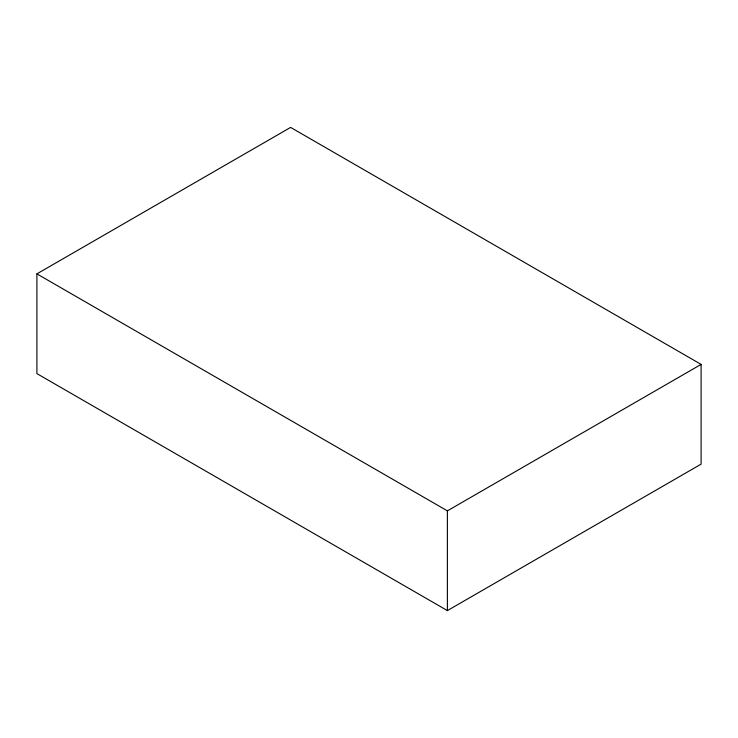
<?xml version="1.0" encoding="UTF-8"?>
<svg xmlns="http://www.w3.org/2000/svg" width="738" height="738" viewBox="0 0 738 738"><rect width="100%" height="100%" fill="white"/><g stroke="black" fill="none" stroke-linecap="round" stroke-linejoin="round"><path stroke-width="1.11" d="M36.9 273.872L290.606 127.406L701.1 364.397L701.1 464.128L447.394 610.594L36.9 373.603L36.9 273.872L447.394 510.871L701.1 364.397M447.394 510.871L447.394 610.594"/></g></svg>
